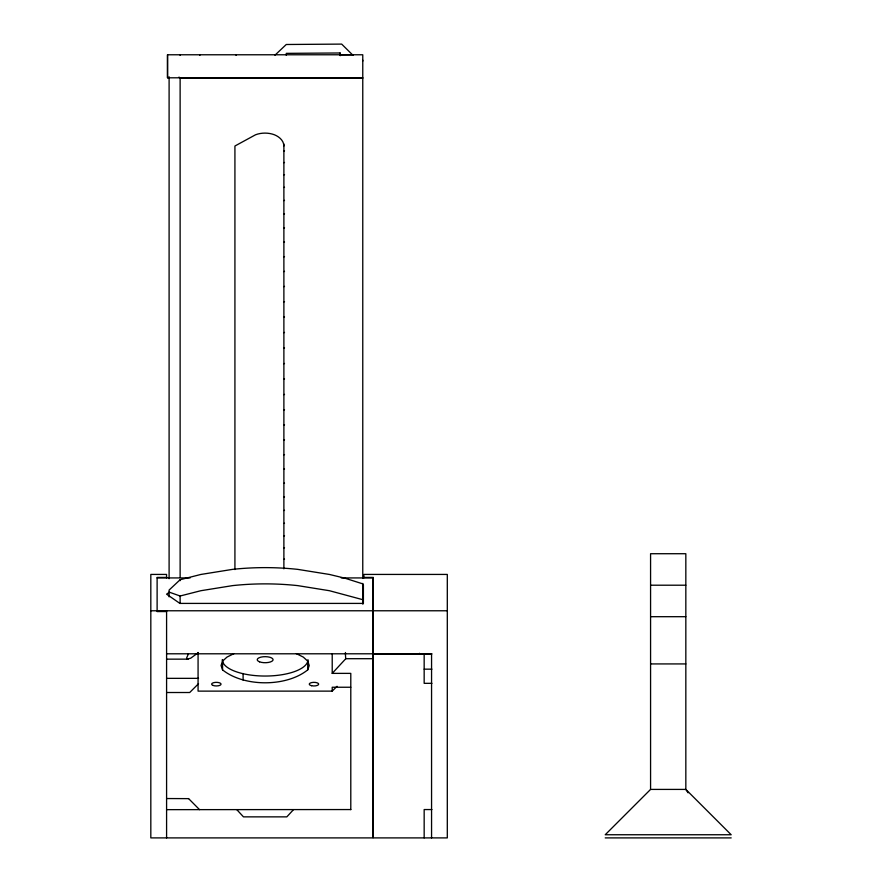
<?xml version="1.0" encoding="UTF-8"?>
<svg xmlns="http://www.w3.org/2000/svg" width="882" height="882" viewBox="0 0 882 882"><rect width="100%" height="100%" fill="white"/><g stroke="black" fill="none" stroke-linecap="round" stroke-linejoin="round"><path stroke-width="1.32" d="M362.767 77.803L167.525 77.803L167.525 54.772L362.767 54.772L362.767 578.316M236.078 55.357L236.078 54.772M286.264 55.257L286.264 53.361L340.099 52.975L340.265 55.698M340.121 55.357L340.099 52.975M353.043 55.357L341.676 44.1L286.264 44.497L274.93 55.213M362.767 601.226L362.767 599.683L329.449 590.719L297.697 585.615A207.105 139.918 0 0 0 232.594 585.615L200.842 590.719L180.126 596L169.101 592.109M362.767 583.862L344.763 578.14L329.449 574.458L297.697 569.364A207.105 139.918 0 0 0 232.594 569.364L200.842 574.458L180.126 579.728L169.101 590.069L169.101 596.871M362.767 61.134L362.767 60.13M233.973 653.617L226.972 657.101L222.562 661.158L221.062 665.513L222.562 669.868C243.873 687.1 286.418 687.1 307.73 669.868L309.229 665.513L307.73 661.158L303.32 657.101L296.319 653.617M188.461 653.738L186.554 658.192L187.039 659.152L190.71 658.181L198.075 652.834M350.793 809.654L350.793 673.374L332.216 673.374L345.788 658.7A230.048 62.104 -47.3 0 1 345.446 652.515M293.486 809.654L286.826 816.864L243.465 816.864L236.806 809.654M198.505 683.726L189.707 692.513L166.588 692.513M198.075 652.482L198.075 691.124L332.216 691.124L337.045 686.295M650.574 789.412L605.228 834.747L731.178 834.747L685.832 789.412L685.832 553.72L650.574 553.72L650.574 789.412L685.832 789.412L688.059 792.808M169.509 592.131L166.577 594.17L179.884 603.409L363.395 603.409M283.883 332.712L284.522 332.404M283.883 348.225L284.522 347.916M283.883 363.759L284.522 363.439M283.883 379.26L284.522 378.94M283.883 317.255L284.522 316.947M283.883 301.887L284.522 301.578M283.883 394.684L284.522 394.375M283.883 409.998L284.522 409.689M283.883 286.672L284.522 286.363M283.883 425.157L284.522 424.848M283.883 271.634L284.522 271.325M283.883 440.118L284.522 439.82M283.883 256.849L284.522 256.552M283.883 454.836L284.522 454.539M283.883 242.296L284.522 241.999M283.883 469.279L284.522 468.992M283.883 228.052L284.522 227.765M283.883 483.402L284.522 483.127M283.883 214.139L284.522 213.863M283.883 497.172L284.522 496.897M283.883 200.622L284.522 200.346M283.883 510.546L284.522 510.281M283.883 187.513L284.522 187.249M283.883 523.489L284.522 523.224M283.883 174.857L284.522 174.603M283.883 535.958L284.522 535.716M283.883 162.696L284.522 162.453M283.883 547.931L284.522 547.7M283.883 151.054L284.522 150.822M283.883 559.364L284.522 559.144M340.088 54.882L352.998 54.783M179.002 77.087L180.126 78.134L362.767 78.134M166.566 577.423L157.117 577.423L157.117 611.557L166.566 611.557M363.858 577.423L373.307 577.423L373.307 837.9L447.306 837.9L447.306 574.425L363.858 574.425L363.858 577.831M157.117 577.931L190.093 577.931M341.235 577.931L372.832 577.931L372.832 837.9L150.822 837.9L150.822 574.425L166.566 574.425L166.566 577.831M362.767 584.92L363.395 584.92L363.395 603.575M650.574 585.207L685.832 585.207M150.822 610.774L372.832 610.774M373.307 610.774L447.306 610.774M650.574 616.694L685.832 616.694M166.588 653.794L372.832 653.794M373.307 653.794L431.563 653.794L431.563 837.9M373.307 653.882L431.937 653.882M345.788 658.7L372.832 658.7M166.588 659.152L188.461 659.152M650.574 663.926L685.832 663.926M424.165 669.162L431.937 669.162M166.588 678.346L198.549 678.346M431.937 683.329L424.165 683.329L424.165 653.882M350.793 687.243L332.216 687.243L332.216 691.124M166.588 798.541L188.539 798.64M166.588 809.654L350.793 809.555M431.937 809.555L424.165 809.555L424.165 837.9M605.228 837.9L731.178 837.9M188.539 798.541L199.553 809.654M283.883 146.015C283.795 140.547 279.131 136.677 274.434 134.781A18.875 12.502 0 0 0 255.537 134.781L234.921 146.015L234.921 569.563M419.446 653.319L419.446 653.882M362.767 583.399L362.767 604.104M332.216 653.628L332.216 673.374M307.73 660.916L307.73 669.868M283.883 144.031L283.883 568.846M243.101 673.517L243.101 680.088M222.562 659.626L222.562 669.868M199.861 54.772L199.861 55.357M180.126 54.772L180.126 55.357M180.126 78.134L180.126 577.423M180.126 579.728L180.126 580.676M180.126 596L180.126 603.453M169.101 76.756L169.101 578.735M167.525 54.772L167.525 77.803M166.588 610.774L166.588 837.9M307.972 659.692A42.821 16.35 0 0 1 265.14 676.042A42.821 16.35 0 0 1 222.319 659.692M311.589 685.711A4.719 1.808 0 0 0 318.678 684.145A4.719 1.808 0 0 0 311.589 682.591A4.719 1.808 0 0 0 311.589 685.711M213.003 685.424A4.719 1.808 0 0 0 220.897 684.619A4.719 1.808 0 0 0 215.12 682.403A4.719 1.808 0 0 0 213.003 685.424M259.54 661.831A7.938 3.032 0 0 0 272.814 660.475A7.938 3.032 0 0 0 263.09 656.77A7.938 3.032 0 0 0 259.54 661.831"/></g></svg>
